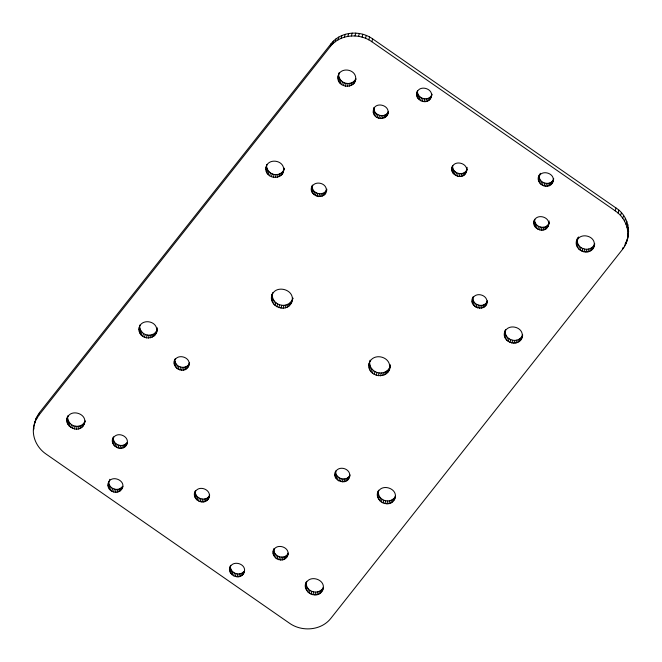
<?xml version="1.0" encoding="UTF-8"?>
<svg xmlns="http://www.w3.org/2000/svg" width="662" height="662" viewBox="0 0 662 662"><rect width="100%" height="100%" fill="white"/><g stroke="black" fill="none" stroke-linecap="round" stroke-linejoin="round"><path stroke-width="0.99" d="M107.98 485.85L108.8 481.34C107.782 488.366 118.051 492.338 122.263 486.793L121.46 489.64C117.637 494.572 108.676 492.048 107.98 485.85L108.783 482.995M112.987 438.699C116.388 430.581 130.34 436.051 126.856 444.31C122.71 453.371 107.906 445.435 113.516 436.796M126.003 445.733L126.806 442.886C122.586 448.422 112.317 444.45 113.334 437.433M174.28 362.172C175.819 352.325 192.427 357 188.596 366.202C184.458 375.263 169.654 367.319 175.264 358.688M195.025 492.346C198.435 484.236 212.378 489.706 208.894 497.965C204.757 507.026 189.953 499.09 195.563 490.451M209.697 495.118C206.618 502.392 194.214 498.9 195.381 491.088M229.706 568.766C231.245 558.927 247.853 563.602 244.021 572.804C239.884 581.857 225.08 573.921 230.69 565.29M243.177 574.219L243.972 571.372C239.76 576.916 229.491 572.944 230.508 565.919M273.191 551.926C274.73 542.079 291.338 546.754 287.507 555.956C283.369 565.017 268.565 557.081 274.176 548.442M287.507 555.956L288.309 553.109C285.231 560.383 272.827 556.891 273.994 549.079M326.796 189.133C326.639 201.885 305.96 196.06 312.481 185.103M326.614 189.771C323.536 197.044 311.132 193.552 312.298 185.741M326.258 191.037C327.591 182.34 312.836 179.725 311.496 188.587M349.793 475.945C348.237 486.86 330.222 480.67 335.742 470.963C334.567 478.775 346.979 482.267 350.057 474.993M349.702 476.259C350.877 468.448 338.464 464.956 335.386 472.229M373.227 112.135L374.047 107.625C372.872 115.436 385.284 118.928 388.362 111.663C388.172 120.534 374.129 120.6 373.227 112.135L374.03 109.28M416.729 93.632C418.268 83.784 434.876 88.46 431.045 97.662C427.172 106.416 412.575 99.308 417.532 90.785C416.357 98.597 428.769 102.089 431.847 94.815M451.856 168.471C453.396 158.623 470.003 163.299 466.172 172.501C462.299 181.256 447.702 174.147 452.659 165.616C451.484 173.427 463.897 176.928 466.975 169.654M487.447 300.78C487.298 313.523 466.619 307.706 473.131 296.75M487.273 301.417C484.195 308.691 471.783 305.199 472.958 297.387M486.918 302.683C488.084 294.871 475.68 291.371 472.602 298.645M533.903 222.118C535.434 212.279 552.042 216.954 548.219 226.156C544.346 234.902 529.749 227.794 534.697 219.271C533.531 227.083 545.935 230.575 549.013 223.301M538.438 178.21C539.977 168.363 556.585 173.039 552.753 182.24C548.616 191.301 533.812 183.366 539.422 174.727M553.556 179.394C550.478 186.667 538.074 183.175 539.24 175.364M67.011 419.203C69.237 407.569 88.865 413.56 84.091 424.45C79.101 435.05 61.607 425.774 68.095 415.554M66.912 421.04L67.814 416.348M138.946 329.908L139.847 325.224L138.946 329.908C140.327 341.774 158.441 339.854 157.316 327.831M265.867 169.348L266.778 164.656L265.867 169.348C266.223 179.816 284.263 180.122 283.7 169.166C283.336 159.741 267.746 157.937 265.975 167.511M305.563 584.976C307.789 573.342 327.417 579.333 322.642 590.223C317.644 600.823 300.159 591.547 306.647 581.327M305.455 586.813L306.365 582.13M337.91 78.215L338.812 73.532L337.91 78.215C338.265 88.683 356.305 88.989 355.742 78.033C355.37 68.608 339.788 66.812 338.009 76.378M377.605 493.844C379.822 482.209 399.459 488.208 394.676 499.09C389.686 509.699 372.201 500.414 378.681 490.194M377.497 495.681L378.399 490.997M522.682 334.881C521.424 349.495 498.486 342.593 505.603 329.635M504.419 335.121L505.329 330.437M522.153 336.776C524.122 326.374 506.496 322.733 504.527 333.284M594.716 243.748C593.102 259.016 569.734 250.716 577.909 237.55M576.453 243.988L577.363 239.305M594.186 245.652C596.164 235.25 578.53 231.601 576.561 242.151M33.572 427.379C32.066 437.714 37.469 448.182 45.951 453.975L289.368 623.132C301.814 632.061 321.144 630.704 330.859 618.349L622.437 249.491C632.442 236.946 629.91 216.731 616.049 208.025L372.632 38.868C360.186 29.939 340.856 31.296 331.141 43.651L39.563 412.509L36.162 418.194L33.572 427.379L35.061 421.305M626.939 240.695C630.166 229.532 624.688 217.235 615.255 210.872L371.829 41.714C359.383 32.786 340.053 34.143 330.338 46.497L38.76 415.364L35.359 421.049L34.258 424.152M271.494 298.264L272.496 293.423C266.165 306.564 288.417 314.814 292.141 300.912C294.83 288.822 274.349 284.064 271.693 296.27M388.867 370.472L390.307 365.73C389.661 381.585 364.191 376.918 369.595 362.04M368.866 365.929L369.859 361.088M389.504 368.577L390.241 364.679M35.359 421.049L36.162 418.194M33.588 429.729L34.126 427.834M36.865 418.103L37.668 415.248M38.76 415.364L39.563 412.509M67.251 422.877L68.054 420.022L67.706 418.194M68.02 424.615L68.823 421.76L68.054 420.022M69.187 426.163L69.982 423.316L68.823 421.76M70.677 427.462L71.479 424.607L69.982 423.316M72.431 428.422L73.234 425.575L71.479 424.607M74.359 429.017L75.162 426.171C78.944 426.94 83.23 425.194 84.893 421.603M76.353 429.199L77.156 426.353M78.323 428.976L79.126 426.129M80.168 428.347L80.971 425.501M81.798 427.346L82.601 424.499M83.131 426.022L83.925 423.175M84.091 424.45L85.175 420.8M139.285 331.745L140.087 328.898L139.748 327.061M140.054 333.483L140.857 330.636L140.087 328.898M141.221 335.038L142.024 332.183L140.857 330.636M112.523 441.935L113.318 439.088M142.719 336.329L143.522 333.483L142.024 332.183M112.929 443.565L113.732 440.718M113.748 445.079L114.551 442.224M144.473 337.297L145.276 334.442L143.522 333.483M114.931 446.378L115.726 443.532M146.393 337.885L147.196 335.038C150.977 335.808 155.264 334.07 156.927 330.47M116.396 447.396L117.199 444.55M148.396 338.075L149.19 335.22M118.068 448.075L118.87 445.228M107.997 484.187C109.826 473.247 128.138 480.546 121.46 489.64M109.296 481.183L109.826 479.288M108.394 487.48L109.197 484.625M150.365 337.843L151.168 334.997M119.847 448.373L120.65 445.526M109.213 488.986L110.016 486.14M152.21 337.215L153.013 334.368M121.626 448.265L122.429 445.418M110.389 490.285L111.191 487.439M153.841 336.213L154.635 333.367M123.314 447.769L124.117 444.922M155.165 334.898L155.967 332.043M156.124 333.317L157.208 329.668M111.853 491.312L112.656 488.457M124.804 446.908L125.598 444.061M126.856 444.31L127.385 442.415M113.525 491.99L114.327 489.135M115.304 492.28L116.107 489.433M117.091 492.18L117.894 489.326M118.771 491.684L119.574 488.829M120.261 490.815L121.063 487.968M122.313 488.225L122.851 486.322M174.263 363.827L175.066 360.972C175.769 367.907 186.601 369.876 189.398 363.355M174.677 365.457L175.48 362.602M175.496 366.963L176.299 364.117M176.671 368.271L177.474 365.416M178.144 369.288L178.939 366.442M179.816 369.967L180.61 367.112M181.595 370.257L182.389 367.41M183.374 370.157L184.177 367.311M185.062 369.661L185.865 366.806M186.543 368.8L187.346 365.945M187.751 367.625L188.554 364.77M188.596 366.202L189.58 362.718M266.207 171.177L267.009 168.33L266.67 166.501M266.985 172.914L267.779 170.068L267.009 168.33M268.143 174.47L268.946 171.624L267.779 170.068M269.641 175.761L270.444 172.914L268.946 171.624M271.395 176.729L272.198 173.883L270.444 172.914M273.315 177.325L274.118 174.47C278.503 175.438 283.576 172.749 284.395 168.156L283.866 170.051M275.318 177.507L276.12 174.66M277.287 177.284L278.09 174.429M279.132 176.655L279.935 173.8M280.762 175.653L281.565 172.799M282.086 174.329L282.889 171.483M283.046 172.757L283.584 170.854M194.562 495.59L195.364 492.743M194.976 497.22L195.778 494.373M195.795 498.726L196.597 495.879M196.97 500.033L197.773 497.187M198.435 501.051L199.237 498.205M200.106 501.73L200.909 498.883M201.893 502.028L202.688 499.173M330.338 46.497L331.141 43.651M203.673 501.92L204.475 499.074M332.581 44.006L333.383 41.16M205.361 501.424L206.155 498.577M335.154 41.797L335.948 38.95M206.842 500.563L207.645 497.716M208.05 499.388L208.844 496.541M208.894 497.965L209.432 496.07M338.001 39.902L338.803 37.055M341.096 38.355L341.898 35.508M344.389 37.171L345.192 34.316M272.33 294.383L272.868 292.48M271.751 300.275L272.554 297.428L272.297 295.418M272.454 302.211L273.257 299.356L272.554 297.428M347.831 36.369L348.634 33.514M273.572 303.982L274.374 301.136L273.257 299.356M338.555 74.624L339.093 72.729M338.249 80.052L339.052 77.197L338.704 75.369M275.053 305.53L275.855 302.675L274.374 301.136M351.373 35.955L352.176 33.108M339.018 81.79L339.821 78.935L339.052 77.197M276.84 306.763L277.635 303.916L275.855 302.675M340.185 83.346L340.98 80.491L339.821 78.935M311.479 190.242L312.282 187.396M354.964 35.947L355.767 33.1M278.843 307.648L279.637 304.793L277.635 303.916M341.675 84.637L342.477 81.782L340.98 80.491M311.893 191.872L312.696 189.026M312.712 193.387L313.515 190.532M343.429 85.597L344.232 82.75L342.477 81.782M280.978 308.128L281.78 305.281C286.596 305.985 291.892 302.989 292.943 298.065L292.405 299.96M313.887 194.686L314.69 191.839M358.556 36.344L359.358 33.489M345.357 86.192L346.16 83.346C349.941 84.115 354.228 82.378 355.891 78.778L355.089 81.625M283.154 308.194L283.957 305.348M315.352 195.704L316.155 192.857M347.351 86.374L348.154 83.528M285.281 307.847L286.083 305M317.024 196.382L317.826 193.536M362.089 37.13L362.884 34.283M287.258 307.094L288.061 304.239M349.321 86.151L350.124 83.304M318.803 196.68L319.605 193.825M289.004 305.96L289.799 303.113M351.166 85.522L351.969 82.676M320.59 196.573L321.393 193.726M290.436 304.512L291.239 301.665M365.507 38.297L366.309 35.45M291.495 302.807L292.298 299.952M352.796 84.521L353.599 81.674M322.278 196.076L323.073 193.23M354.129 83.197L354.923 80.35M323.759 195.216L324.562 192.369M324.968 194.04L325.762 191.194M368.775 39.836L369.57 36.989M371.829 41.714L372.632 38.868M229.689 570.429L230.492 567.574M230.103 572.059L230.906 569.204M230.922 573.565L231.725 570.718M232.097 574.873L232.9 572.018M233.562 575.89L234.365 573.035M235.233 576.569L236.036 573.714M237.013 576.859L237.815 574.012M238.8 576.759L239.603 573.904M240.488 576.263L241.282 573.408M241.969 575.394L242.772 572.547M373.244 110.48C374.783 100.632 391.383 105.308 387.56 114.509M244.021 572.804L244.559 570.901M373.641 113.765L374.444 110.91M374.46 115.271L375.255 112.424M375.635 116.578L376.438 113.723M377.1 117.596L377.903 114.749M378.772 118.275L379.574 115.42M380.551 118.564L381.353 115.718M382.338 118.465L383.141 115.61M384.018 117.968L384.821 115.114M385.507 117.108L386.31 114.253M386.707 115.933L387.51 113.078M273.174 553.581L273.977 550.734M273.588 555.211L274.391 552.365M274.407 556.725L275.21 553.871M275.582 558.025L276.385 555.178M277.055 559.042L277.85 556.196M278.727 559.721L279.521 556.874M280.506 560.019L281.3 557.164M282.285 559.911L283.088 557.065M283.973 559.415L284.768 556.568M285.454 558.554L286.257 555.708M286.663 557.379L287.457 554.533M416.712 95.287L417.515 92.44M417.126 96.917L417.929 94.07M417.945 98.431L418.748 95.576M419.12 99.73L419.923 96.884M420.585 100.748L421.388 97.902M422.257 101.427L423.059 98.58M424.036 101.725L424.839 98.87M425.823 101.617L426.626 98.77M427.503 101.121L428.306 98.274M428.993 100.26L429.795 97.413M430.192 99.085L430.995 96.238M431.045 97.662L432.029 94.178M334.922 475.465L335.725 472.618M335.336 477.103L336.139 474.249M336.155 478.609L336.958 475.763M305.803 588.65L306.597 585.804L306.258 583.967M369.057 363.935L370.232 360.145M337.33 479.909L338.133 477.062M306.572 590.388L307.375 587.542L306.597 585.804M369.123 367.94L369.926 365.093L369.661 363.082M369.826 369.876L370.629 367.021L369.926 365.093M338.795 480.935L339.598 478.08M307.731 591.944L308.533 589.089L307.375 587.542M370.943 371.647L371.746 368.8L370.629 367.021M340.467 481.605L341.269 478.758M309.228 593.235L310.031 590.388L308.533 589.089M372.425 373.186L373.227 370.339L371.746 368.8M342.246 481.903L343.048 479.056M310.983 594.203L311.785 591.348L310.031 590.388M344.033 481.804L344.836 478.949M374.204 374.427L375.006 371.581L373.227 370.339M312.911 594.79L313.714 591.944C317.495 592.713 321.782 590.976 323.445 587.376L322.642 590.223M345.713 481.299L346.516 478.452M376.206 375.304L377.009 372.458L375.006 371.581M314.905 594.981L315.708 592.126M347.202 480.438L348.005 477.592M348.402 479.263L349.205 476.417M378.341 375.793L379.144 372.946C383.306 373.492 387.808 371.49 389.67 367.617M316.875 594.749L317.677 591.902M318.72 594.12L319.523 591.274M380.526 375.859L381.32 373.012M320.35 593.119L321.153 590.272M321.682 591.795L322.477 588.948M382.644 375.511L383.447 372.665M384.622 374.75L385.425 371.903M386.368 373.625L387.171 370.778M387.8 372.176L388.602 369.33M451.84 170.126L452.642 167.271M452.254 171.756L453.056 168.901M453.073 173.262L453.875 170.415M454.248 174.569L455.051 171.715M455.713 175.587L456.515 172.741M457.384 176.266L458.187 173.411M459.163 176.555L459.966 173.709M460.951 176.456L461.753 173.601M462.63 175.96L463.433 173.105M464.12 175.099L464.923 172.244M465.32 173.924L466.122 171.069M466.636 169.257L467.173 167.362M466.172 172.501L467.157 169.017M377.837 497.518L378.639 494.671L378.3 492.834M378.606 499.256L379.409 496.409L378.639 494.671M379.773 500.811L380.576 497.965L379.409 496.409M381.271 502.102L382.065 499.256L380.576 497.965M383.025 503.07L383.819 500.224L382.065 499.256M384.945 503.658L385.747 500.811C389.529 501.581 393.816 499.843 395.479 496.243L394.676 499.09M386.947 503.848L387.742 501.002M388.917 503.617L389.719 500.77M390.762 502.988L391.565 500.141M392.384 501.986L393.187 499.14M393.716 500.671L394.519 497.816M472.138 301.889L472.941 299.042M472.552 303.519L473.347 300.672M473.371 305.025L474.166 302.178M474.546 306.332L475.349 303.486M476.011 307.35L476.814 304.503M477.683 308.029L478.485 305.182M479.462 308.318L480.264 305.472M481.249 308.219L482.044 305.372M482.929 307.722L483.732 304.876M484.418 306.862L485.221 304.007M485.618 305.687L486.421 302.832M538.421 179.865L539.224 177.019M539.737 175.207L540.266 173.303M538.835 181.496L539.638 178.649M539.654 183.01L540.457 180.155M540.829 184.309L541.632 181.462M542.294 185.327L543.097 182.48M543.965 186.005L544.768 183.159M533.886 223.773L534.681 220.926M534.292 225.403L535.095 222.556M545.745 186.303L546.547 183.448M535.111 226.917L535.914 224.07M504.758 336.958L505.561 334.103L505.222 332.274M547.532 186.196L548.335 183.349M536.294 228.216L537.089 225.37M505.528 338.696L506.331 335.841L505.561 334.103M549.22 185.699L550.014 182.853M537.759 229.242L538.562 226.387M506.695 340.243L507.497 337.397L506.331 335.841M550.701 184.839L551.504 181.992M551.909 183.664L552.704 180.817M552.753 182.24L553.738 178.757M539.431 229.913L540.233 227.066M508.193 341.542L508.995 338.687L507.497 337.397M541.21 230.21L542.013 227.364M509.947 342.502L510.75 339.656L508.995 338.687M542.989 230.103L543.792 227.256M511.867 343.098L512.669 340.251C516.451 341.021 520.737 339.283 522.401 335.684L521.598 338.53M544.677 229.606L545.48 226.76M513.869 343.28L514.664 340.433M546.167 228.746L546.961 225.899M547.366 227.571L548.169 224.724M548.682 222.912L549.212 221.017M548.219 226.156L549.195 222.672M515.839 343.057L516.641 340.21M517.684 342.428L518.487 339.581M519.314 341.427L520.109 338.58M520.638 340.103L521.441 337.256M578.075 238.825L578.605 236.93M576.801 245.825L577.595 242.979L577.256 241.142M577.57 247.563L578.373 244.717L577.595 242.979M578.729 249.119L579.531 246.264L578.373 244.717M580.226 250.41L581.029 247.563L579.531 246.264M581.981 251.378L582.783 248.523L581.029 247.563M583.909 251.965L584.703 249.119C588.493 249.888 592.78 248.151 594.443 244.551L593.64 247.398M585.903 252.156L586.706 249.301M587.873 251.924L588.675 249.078M589.718 251.295L590.521 248.449M591.348 250.294L592.151 247.447M592.68 248.978L593.475 246.123M615.255 210.872L616.049 208.025M618.06 213.073L618.862 210.226M620.575 215.555L621.378 212.709M622.768 218.286L623.571 215.431M624.597 221.224L625.4 218.369M626.045 224.327L626.84 221.472M627.079 227.546L627.882 224.699M622.437 249.491L622.975 247.588M627.692 230.848L628.495 228.001M624.332 246.752L624.862 244.849M627.874 234.166L628.677 231.319M625.838 243.806L627.741 237.848M627.626 237.468L628.428 234.621M139.053 328.071C140.824 318.505 156.414 320.3 156.778 329.726M625.135 243.897L626.641 240.951M369.702 362.048C373.997 352.788 389.703 356.47 389.703 366.582M279.637 304.793L281.78 305.281M377.009 372.458L379.144 372.946M344.232 82.75L346.16 83.346M582.783 248.523L584.703 249.119M272.198 173.883L274.118 174.47M510.75 339.656L512.669 340.251M145.276 334.442L147.196 335.038M383.819 500.224L385.747 500.811M73.234 425.575L75.162 426.171M311.785 591.348L313.714 591.944"/></g></svg>
